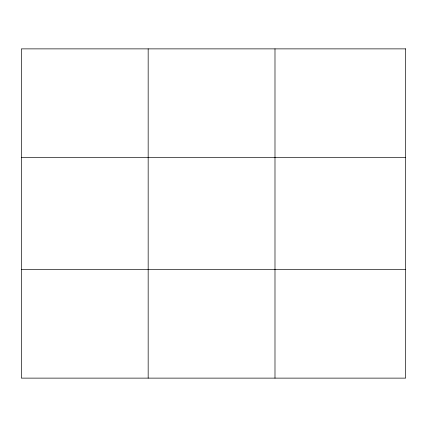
<?xml version="1.0" encoding="UTF-8"?>
<svg xmlns="http://www.w3.org/2000/svg" width="427" height="427" viewBox="0 0 427 427"><rect width="100%" height="100%" fill="white"/><g stroke="black" fill="none" stroke-linecap="round" stroke-linejoin="round"><path stroke-width="0.64" d="M148.169 48.875L148.169 378.125M274.988 48.875L274.988 378.125M21.35 157.526L405.65 157.526M21.35 269.474L405.65 269.474M405.65 48.875L405.65 378.125L21.35 378.125L21.35 48.875L405.65 48.875"/></g></svg>
